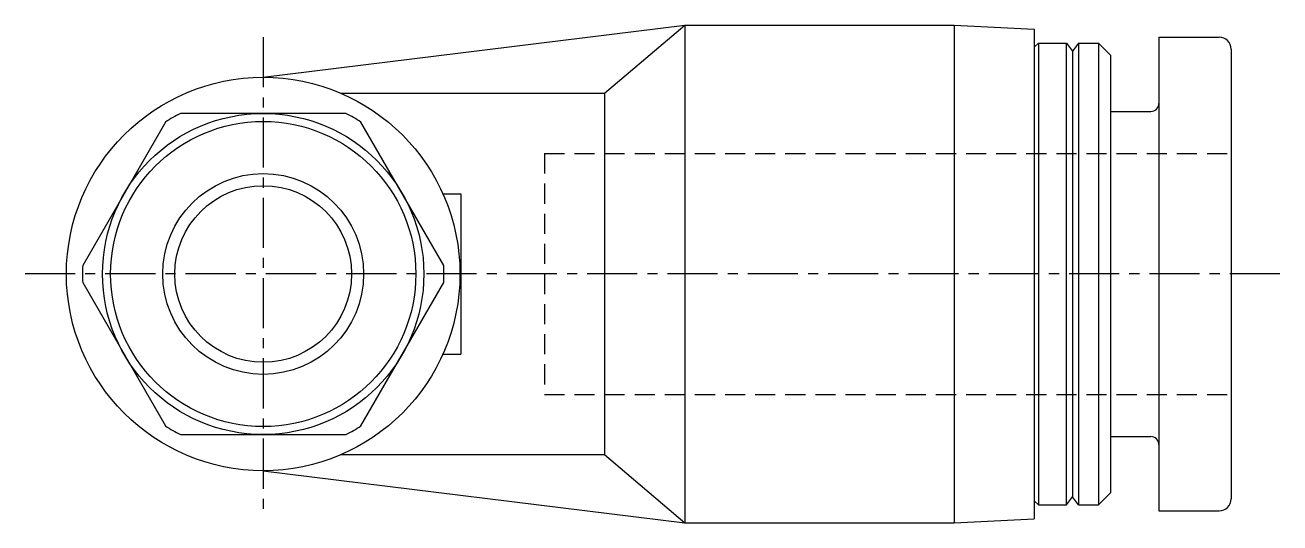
# Model space of a CAD drawing. Extents: x 3.6 to 91.3, y -19.5 to 70.
# Drawn here: x 28.21 to 59.45, y 57.6 to 70 of the extents above; entities that cross this region are included whole.
import ezdxf

# ---------------------------------------------------------------- set-up
doc = ezdxf.new("R2010")
doc.units = 0
doc.linetypes.add('CENTER', pattern=[2, 1.25, -0.25, 0.25, -0.25])
doc.linetypes.add('DASHED', pattern=[0.75, 0.5, -0.25])
doc.layers.get('0').update_dxf_attribs({"linetype": 'CONTINUOUS'})
doc.layers.add('CENTER', color=1, linetype='CENTER')

msp = doc.modelspace()

# ---------------------------------------------------------------- linework, layer by layer
at = {"color": 7, "linetype": 'CONTINUOUS'}
for p, q in [((34.14, 68.7), (44.64, 70)), ((42.64, 68.3), (44.64, 70)), ((44.64, 70), (51.34, 70)), ((44.64, 70), (44.64, 57.6)), ((51.34, 70), (53.34, 69.9)), ((51.34, 70), (51.34, 57.6)), ((53.34, 69.9), (53.34, 57.7)), ((56.44, 69.7), (56.44, 57.9)), ((56.44, 69.7), (57.94, 69.7)), ((53.34, 69.45), (53.44, 69.55)), ((53.44, 69.55), (53.44, 58.05)), ((53.44, 69.55), (54.14, 69.55)), ((54.14, 58.05), (54.14, 69.55)), ((54.14, 69.55), (54.29, 69.35)), ((54.44, 69.55), (54.29, 69.35)), ((54.44, 69.55), (54.44, 58.05)), ((54.44, 69.55), (54.94, 69.55)), ((54.94, 69.55), (54.94, 58.05)), ((54.94, 69.55), (55.24, 69.25)), ((58.24, 69.4), (58.24, 58.2)), ((54.29, 69.35), (54.29, 58.25)), ((55.24, 69.25), (55.24, 58.35)), ((36.079, 68.3), (42.64, 68.3)), ((42.64, 68.3), (42.64, 59.3)), ((36.202, 67.8), (32.079, 67.8)), ((55.24, 67.85), (56.24, 67.85)), ((31.707, 67.585), (29.645, 64.015)), ((38.635, 64.015), (36.573, 67.585)), ((38.613, 65.8), (39.063, 65.8)), ((39.063, 65.8), (39.063, 61.8)), ((29.645, 63.585), (31.707, 60.015)), ((36.573, 60.015), (38.635, 63.585)), ((38.613, 61.8), (39.063, 61.8)), ((32.079, 59.8), (36.202, 59.8)), ((55.24, 59.75), (56.24, 59.75)), ((36.079, 59.3), (42.64, 59.3)), ((42.64, 59.3), (44.64, 57.6)), ((34.14, 58.9), (44.64, 57.6)), ((53.34, 58.15), (53.44, 58.05)), ((54.14, 58.05), (54.29, 58.25)), ((54.44, 58.05), (54.29, 58.25)), ((54.94, 58.05), (55.24, 58.35)), ((53.44, 58.05), (54.14, 58.05)), ((54.44, 58.05), (54.94, 58.05)), ((56.44, 57.9), (57.94, 57.9)), ((44.64, 57.6), (51.34, 57.6)), ((51.34, 57.6), (53.34, 57.7))]:
    msp.add_line(p, q, dxfattribs=at)
at = {"color": 3, "linetype": 'DASHED'}
for p, q in [((41.14, 66.8), (41.14, 60.8)), ((41.14, 66.8), (58.24, 66.8)), ((41.14, 60.8), (58.24, 60.8))]:
    msp.add_line(p, q, dxfattribs=at)
at = {"color": 7, "linetype": 'CONTINUOUS'}
for radius in [4.9, 4, 3.8, 2.5, 2.2]:
    msp.add_circle((34.14, 63.8), radius, dxfattribs=at)
for centre, radius, start, end in [((57.94, 69.4), 0.3, 0, 90), ((34.14, 63.8), 4.5, 117.266, 122.734), ((34.14, 63.8), 4.5, 57.266, 62.734), ((56.24, 68.05), 0.2, 270, 0), ((34.14, 63.8), 4.5, 177.266, 182.734), ((34.14, 63.8), 4.5, 357.266, 2.734), ((34.14, 63.8), 4.5, 237.266, 242.734), ((34.14, 63.8), 4.5, 297.266, 302.734), ((56.24, 59.55), 0.2, 0, 90), ((57.94, 58.2), 0.3, 270, 0)]:
    msp.add_arc(centre, radius, start, end, dxfattribs=at)
at = {"layer": 'CENTER', "color": 1, "linetype": 'CENTER'}
for p, q in [((34.14, 69.7), (34.14, 57.9)), ((59.455, 63.8), (28.212, 63.8))]:
    msp.add_line(p, q, dxfattribs=at)

doc.saveas('drawing.dxf')
